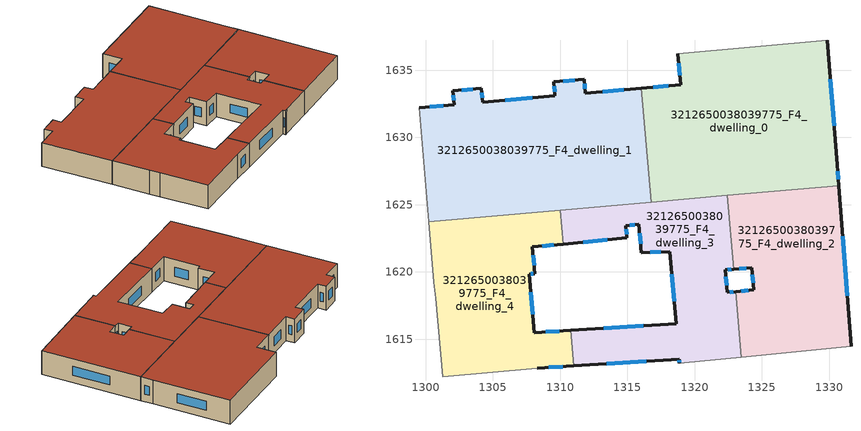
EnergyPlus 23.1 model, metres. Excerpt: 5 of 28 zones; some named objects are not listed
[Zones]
3212650038039775_F4_dwelling_0
 floor to 3212650038039775_F3_dwelling_0 (EU_floor_Construction): 1329.88,1637.21 1330.62,1627.97 1330.73,1626.41 1316.77,1625.18 1316.03,1633.65 1318.95,1633.91 1318.75,1636.23 z12
 wall outside (EU_wall_Construction): 1330.73,1626.41 1330.62,1627.97 1329.88,1637.21 / 1318.75,1636.23 1318.95,1633.91 1316.03,1633.65 z12:15
 wall to 3212650038039775_F4_dwelling_1 (EU_wall_Construction): 1316.03,1633.65 1316.77,1625.18 z12:15
 wall adiabatic (EU_wall_Construction): 1329.88,1637.21 1318.75,1636.23 z12:15
 wall to 3212650038039775_F4_dwelling_2 (EU_wall_Construction): 1322.43,1625.68 1330.73,1626.41 z12:15
 wall to 3212650038039775_F4_dwelling_3 (EU_wall_Construction): 1316.77,1625.18 1322.43,1625.68 z12:15
 window (EU_Window_Construction): 1330.38,1630.87 1330.11,1634.31 / 1330.7,1626.9 1330.65,1627.48 / 1318.04,1633.83 1316.94,1633.73 / 1318.82,1635.5 1318.89,1634.64 z12.94:14.06
 roof outside (EU_roof_Construction): 1330.73,1626.41 1330.62,1627.97 1329.88,1637.21 1318.75,1636.23 1318.95,1633.91 1316.03,1633.65 1316.77,1625.18 z15
3212650038039775_F4_dwelling_1
 floor to 3212650038039775_F3_dwelling_1 (EU_floor_Construction): 1316.03,1633.65 1316.77,1625.18 1300.23,1623.74 1299.51,1632.2 1302.11,1632.43 1302.03,1633.46 1304.15,1633.65 1304.24,1632.62 1309.62,1633.09 1309.53,1634.12 1311.79,1634.32 1311.88,1633.29 z12
 wall outside (EU_wall_Construction): 1316.03,1633.65 1311.88,1633.29 1311.79,1634.32 1309.53,1634.12 1309.62,1633.09 1304.24,1632.62 1304.15,1633.65 1302.03,1633.46 1302.11,1632.43 1299.51,1632.2 z12:15
 wall adiabatic (EU_wall_Construction): 1299.51,1632.2 1300.23,1623.74 z12:15
 wall to 3212650038039775_F4_dwelling_4 (EU_wall_Construction): 1300.23,1623.74 1310.02,1624.59 z12:15
 wall to 3212650038039775_F4_dwelling_3 (EU_wall_Construction): 1310.02,1624.59 1316.77,1625.18 z12:15
 window (EU_Window_Construction): 1304.21,1632.94 1304.18,1633.33 / 1307.93,1632.94 1305.93,1632.76 / 1309.56,1633.8 1309.59,1633.41 / 1311.08,1634.26 1310.24,1634.18 / 1311.85,1633.61 1311.82,1634 / 1314.73,1633.54 1313.18,1633.4 / 1301.3,1632.36 1300.32,1632.27 / 1302.05,1633.14 1302.09,1632.76 / 1303.49,1633.59 1302.69,1633.52 z12.94:14.06
 roof outside (EU_roof_Construction): 1316.77,1625.18 1316.03,1633.65 1311.88,1633.29 1311.79,1634.32 1309.53,1634.12 1309.62,1633.09 1304.24,1632.62 1304.15,1633.65 1302.03,1633.46 1302.11,1632.43 1299.51,1632.2 1300.23,1623.74 z15
3212650038039775_F4_dwelling_2
 floor to 3212650038039775_F3_dwelling_2 (EU_floor_Construction): 1330.73,1626.41 1331.63,1614.47 1323.49,1613.65 1323.06,1618.54 1324.41,1618.65 1324.26,1620.32 1322.91,1620.2 1322.43,1625.68 z12
 wall outside (EU_wall_Construction): 1322.91,1620.2 1324.26,1620.32 1324.41,1618.65 1323.06,1618.54 / 1331.63,1614.47 1330.73,1626.41 z12:15
 wall to 3212650038039775_F4_dwelling_3 (EU_wall_Construction): 1323.06,1618.54 1323.49,1613.65 / 1322.43,1625.68 1322.91,1620.2 z12:15
 wall adiabatic (EU_wall_Construction): 1323.49,1613.65 1331.63,1614.47 z12:15
 window (EU_Window_Construction): 1323.99,1618.62 1323.48,1618.57 / 1324.31,1619.8 1324.36,1619.18 / 1323.34,1620.24 1323.84,1620.28 / 1331.35,1618.21 1331.02,1622.66 z12.94:14.06
 roof outside (EU_roof_Construction): 1331.63,1614.47 1330.73,1626.41 1322.43,1625.68 1322.91,1620.2 1324.26,1620.32 1324.41,1618.65 1323.06,1618.54 1323.49,1613.65 z15
3212650038039775_F4_dwelling_3
 floor to 3212650038039775_F3_dwelling_3 (EU_floor_Construction): 1322.43,1625.68 1322.91,1620.2 1322.27,1620.15 1322.42,1618.48 1323.06,1618.54 1323.49,1613.65 1319.21,1613.22 1318.87,1613.2 1318.85,1613.51 1311.03,1613.01 1310.8,1615.65 1318.62,1616.15 1318.16,1621.5 1316.05,1621.42 1315.86,1623.54 1314.89,1623.45 1314.97,1622.52 1310.24,1622.07 1310.02,1624.59 z12
 wall outside (EU_wall_Construction): 1323.06,1618.54 1322.42,1618.48 1322.27,1620.15 1322.91,1620.2 / 1311.03,1613.01 1318.85,1613.51 1318.87,1613.2 / 1310.24,1622.07 1314.97,1622.52 1314.89,1623.45 1315.86,1623.54 1316.05,1621.42 1318.16,1621.5 1318.62,1616.15 1310.8,1615.65 z12:15
 wall adiabatic (EU_wall_Construction): 1318.87,1613.2 1319.21,1613.22 1323.49,1613.65 z12:15
 wall to 3212650038039775_F4_dwelling_4 (EU_wall_Construction): 1310.8,1615.65 1311.03,1613.01 / 1310.02,1624.59 1310.24,1622.07 z12:15
 window (EU_Window_Construction): 1322.38,1619 1322.32,1619.62 / 1322.86,1618.52 1322.62,1618.5 / 1318.86,1613.41 1318.87,1613.3 / 1313.48,1613.17 1316.4,1613.35 / 1316.17,1615.99 1313.25,1615.81 / 1318.31,1619.83 1318.48,1617.83 / 1316.71,1621.45 1317.5,1621.48 / 1315.92,1622.87 1315.99,1622.08 / 1315.19,1623.48 1315.56,1623.51 / 1314.95,1622.81 1314.91,1623.16 / 1311.72,1622.21 1313.49,1622.38 / 1322.47,1620.16 1322.71,1620.19 z12.94:14.06
 roof outside (EU_roof_Construction): 1323.49,1613.65 1323.06,1618.54 1322.42,1618.48 1322.27,1620.15 1322.91,1620.2 1322.43,1625.68 1310.02,1624.59 1310.24,1622.07 1314.97,1622.52 1314.89,1623.45 1315.86,1623.54 1316.05,1621.42 1318.16,1621.5 1318.62,1616.15 1310.8,1615.65 1311.03,1613.01 1318.85,1613.51 1318.87,1613.2 1319.21,1613.22 z15
3212650038039775_F4_dwelling_4
 floor to 3212650038039775_F3_dwelling_4 (EU_floor_Construction): 1310.02,1624.59 1310.24,1622.07 1307.95,1621.85 1308.12,1619.87 1307.7,1619.83 1308.08,1615.48 1310.8,1615.65 1311.03,1613.01 1308.32,1612.84 1301.27,1612.22 1300.74,1618.02 1300.62,1619.21 1300.23,1623.74 z12
 wall outside (EU_wall_Construction): 1310.8,1615.65 1308.08,1615.48 1307.7,1619.83 1308.12,1619.87 1307.95,1621.85 1310.24,1622.07 / 1308.32,1612.84 1311.03,1613.01 z12:15
 wall adiabatic (EU_wall_Construction): 1300.23,1623.74 1300.62,1619.21 1300.74,1618.02 1301.27,1612.22 1308.32,1612.84 z12:15
 window (EU_Window_Construction): 1308.67,1621.92 1309.52,1622 / 1308.07,1620.49 1308,1621.23 / 1307.83,1619.85 1307.99,1619.86 / 1307.96,1616.84 1307.82,1618.47 / 1309.95,1615.6 1308.94,1615.53 / 1309.17,1612.89 1310.18,1612.96 z12.94:14.06
 roof outside (EU_roof_Construction): 1311.03,1613.01 1310.8,1615.65 1308.08,1615.48 1307.7,1619.83 1308.12,1619.87 1307.95,1621.85 1310.24,1622.07 1310.02,1624.59 1300.23,1623.74 1300.62,1619.21 1300.74,1618.02 1301.27,1612.22 1308.32,1612.84 z15
[Building]
EU S2 Campaign: North Axis=0; Terrain=City; Solar Distribution=FullExterior
[Site:Location]
Vienna: Latitude=48; Longitude=16.5; Time Zone=1; Elevation=183
[SizingPeriod:WeatherFileDays]
AnnualSizingPeriod: Begin Month=1; Begin Day of Month=1; End Month=12; End Day of Month=31; Day of Week for Start Day=Monday; Use Weather File Daylight Saving Period=No; Use Weather File Rain and Snow Indicators=No
[MATERIAL]
EU_InternalMass_Material: Roughness=MediumRough; Thickness=0.1; Conductivity=1; Density=1800; Specific Heat=900; Thermal Absorptance=0.9; Solar Absorptance=0.7; Visible Absorptance=0.7
[MATERIAL:NOMASS] Roughness=MediumRough; Thermal Absorptance=0.9; Solar Absorptance=0.7; Visible Absorptance=0.7
Name | Thermal Resistance
EU_wall_NoMass | 0.914258
EU_roof_NoMass | 0.954009
EU_floor_NoMass | 1.09711
[WINDOWMATERIAL:SIMPLEGLAZINGSYSTEM]
EU_Window_SimpleGlazing: UFactor=2.09642; Solar Heat Gain Coefficient=0.65; Visible Transmittance=0.65
[CONSTRUCTION]
EU_wall_Construction: EU_wall_NoMass
EU_roof_Construction: EU_roof_NoMass
EU_floor_Construction: EU_floor_NoMass
EU_Window_Construction: EU_Window_SimpleGlazing
EU_InternalMass_Construction: EU_InternalMass_Material
[ZONE] Type=1; Multiplier=1; Ceiling Height=autocalculate; Floor Area=autocalculate; Part of Total Floor Area=Yes
Name | Volume
3212650038039775_F4_dwelling_0 | 436.597
3212650038039775_F4_dwelling_1 | 436.581
3212650038039775_F4_dwelling_2 | 291.04
3212650038039775_F4_dwelling_3 | 291.053
3212650038039775_F4_dwelling_4 | 291.046
[INTERNALMASS] Construction=EU_InternalMass_Construction
Name | Zone or ZoneList | Surface Area
3212650038039775_F4_dwelling_0_EU_InternalMass | 3212650038039775_F4_dwelling_0 | 145.532
3212650038039775_F4_dwelling_1_EU_InternalMass | 3212650038039775_F4_dwelling_1 | 145.527
3212650038039775_F4_dwelling_2_EU_InternalMass | 3212650038039775_F4_dwelling_2 | 97.0135
3212650038039775_F4_dwelling_3_EU_InternalMass | 3212650038039775_F4_dwelling_3 | 97.0172
3212650038039775_F4_dwelling_4_EU_InternalMass | 3212650038039775_F4_dwelling_4 | 97.0163
[OTHEREQUIPMENT] Fuel Type=Electricity; Design Level Calculation Method=Watts/Area; Power per Zone Floor Area=1; Fraction Latent=0; Fraction Radiant=0; Fraction Lost=0; Carbon Dioxide Generation Rate=0; EndUse Subcategory=EU_Step8_InternalGains
Name | Zone or ZoneList or Space or SpaceList | Schedule
EU_Step8_InternalGain_3212650038039775_F4_dwelling_0_f000 | 3212650038039775_F4_dwelling_0 | EU_Step8_GainSchedule_3212650038039775_F4_dwelling_0_f000
EU_Step8_InternalGain_3212650038039775_F4_dwelling_1_f000 | 3212650038039775_F4_dwelling_1 | EU_Step8_GainSchedule_3212650038039775_F4_dwelling_1_f000
EU_Step8_InternalGain_3212650038039775_F4_dwelling_2_f000 | 3212650038039775_F4_dwelling_2 | EU_Step8_GainSchedule_3212650038039775_F4_dwelling_2_f000
EU_Step8_InternalGain_3212650038039775_F4_dwelling_3_f000 | 3212650038039775_F4_dwelling_3 | EU_Step8_GainSchedule_3212650038039775_F4_dwelling_3_f000
EU_Step8_InternalGain_3212650038039775_F4_dwelling_4_f000 | 3212650038039775_F4_dwelling_4 | EU_Step8_GainSchedule_3212650038039775_F4_dwelling_4_f000
[ZONEVENTILATION:DESIGNFLOWRATE] Schedule=EU_AlwaysOn; Design Flow Rate Calculation Method=AirChanges/Hour; Air Changes per Hour=0.546891; Ventilation Type=Natural; Fan Pressure Rise=0; Fan Total Efficiency=1; Constant Term Coefficient=1; Temperature Term Coefficient=0; Velocity Term Coefficient=0; Velocity Squared Term Coefficient=0; Minimum Indoor Temperature=-100; Maximum Indoor Temperature=100; Delta Temperature=-100; Minimum Outdoor Temperature=-100; Maximum Outdoor Temperature=100; Maximum Wind Speed=40
Name | Zone or ZoneList or Space or SpaceList
EU_ConstantAir_3212650038039775_F4_dwelling_0 | 3212650038039775_F4_dwelling_0
EU_ConstantAir_3212650038039775_F4_dwelling_1 | 3212650038039775_F4_dwelling_1
EU_ConstantAir_3212650038039775_F4_dwelling_2 | 3212650038039775_F4_dwelling_2
EU_ConstantAir_3212650038039775_F4_dwelling_3 | 3212650038039775_F4_dwelling_3
EU_ConstantAir_3212650038039775_F4_dwelling_4 | 3212650038039775_F4_dwelling_4
[HVACTEMPLATE:ZONE:IDEALLOADSAIRSYSTEM] System Availability Schedule=EU_AlwaysOn; Maximum Heating Supply Air Temperature=50; Minimum Cooling Supply Air Temperature=13; Maximum Heating Supply Air Humidity Ratio=0.0156; Minimum Cooling Supply Air Humidity Ratio=0.0077; Heating Limit=NoLimit; Cooling Limit=NoLimit; Heating Availability Schedule=EU_AlwaysOn; Cooling Availability Schedule=EU_CoolingOff; Dehumidification Control Type=ConstantSensibleHeatRatio; Cooling Sensible Heat Ratio=0.7; Dehumidification Setpoint=60; Humidification Control Type=None; Humidification Setpoint=30; Outdoor Air Method=None; Outdoor Air Flow Rate per Person=0.00944; Outdoor Air Flow Rate per Zone Floor Area=0; Outdoor Air Flow Rate per Zone=0; Demand Controlled Ventilation Type=None; Outdoor Air Economizer Type=NoEconomizer; Heat Recovery Type=None; Sensible Heat Recovery Effectiveness=0.7; Latent Heat Recovery Effectiveness=0.65
Name | Template Thermostat
3212650038039775_F4_dwelling_0 | EU_HeatOnly_3212650038039775_F4_dwelling_0
3212650038039775_F4_dwelling_1 | EU_HeatOnly_3212650038039775_F4_dwelling_1
3212650038039775_F4_dwelling_2 | EU_HeatOnly_3212650038039775_F4_dwelling_2
3212650038039775_F4_dwelling_3 | EU_HeatOnly_3212650038039775_F4_dwelling_3
3212650038039775_F4_dwelling_4 | EU_HeatOnly_3212650038039775_F4_dwelling_4
[SIZING:ZONE] Zone Cooling Design Supply Air Temperature Input Method=SupplyAirTemperature; Zone Cooling Design Supply Air Temperature=13; Zone Heating Design Supply Air Temperature Input Method=SupplyAirTemperature; Zone Heating Design Supply Air Temperature=50; Zone Cooling Design Supply Air Humidity Ratio=0.008; Zone Heating Design Supply Air Humidity Ratio=0.008; Cooling Design Air Flow Method=DesignDay; Cooling Design Air Flow Rate=0; Cooling Minimum Air Flow per Zone Floor Area=0.000762; Cooling Minimum Air Flow=0; Cooling Minimum Air Flow Fraction=0.2; Heating Design Air Flow Method=DesignDay; Heating Design Air Flow Rate=0; Heating Maximum Air Flow per Zone Floor Area=0.002032; Heating Maximum Air Flow=0.141576; Heating Maximum Air Flow Fraction=0.3; Account for Dedicated Outdoor Air System=No; Dedicated Outdoor Air System Control Strategy=NeutralSupplyAir; Dedicated Outdoor Air Low Setpoint Temperature for Design=autosize; Dedicated Outdoor Air High Setpoint Temperature for Design=autosize; Zone Load Sizing Method=Sensible Load Only No Latent Load; Zone Latent Cooling Design Supply Air Humidity Ratio Input Method=HumidityRatioDifference; Zone Cooling Design Supply Air Humidity Ratio Difference=0.005; Zone Latent Heating Design Supply Air Humidity Ratio Input Method=HumidityRatioDifference; Zone Humidification Design Supply Air Humidity Ratio Difference=0.005
3212650038039775_F4_dwelling_0; 3212650038039775_F4_dwelling_1; 3212650038039775_F4_dwelling_2; 3212650038039775_F4_dwelling_3; 3212650038039775_F4_dwelling_4
[SCHEDULE:CONSTANT]
Name | Hourly Value
EU_AlwaysOn | 1
EU_CoolingOff | 0
[SCHEDULE:FILE] Column Number=1; Rows to Skip at Top=0; Number of Hours of Data=8760; Column Separator=Comma; Interpolate to Timestep=No; Minutes per Item=60; Adjust Schedule for Daylight Savings=Yes
Name | File
EU_Step8_GainSchedule_3212650038039775_F4_dwelling_0_f000 | ../../schedules/3212650038039775/3212650038039775_F4_dwelling_0_f000_gain.csv
EU_Step8_GainSchedule_3212650038039775_F4_dwelling_1_f000 | ../../schedules/3212650038039775/3212650038039775_F4_dwelling_1_f000_gain.csv
EU_Step8_GainSchedule_3212650038039775_F4_dwelling_2_f000 | ../../schedules/3212650038039775/3212650038039775_F4_dwelling_2_f000_gain.csv
EU_Step8_GainSchedule_3212650038039775_F4_dwelling_3_f000 | ../../schedules/3212650038039775/3212650038039775_F4_dwelling_3_f000_gain.csv
EU_Step8_GainSchedule_3212650038039775_F4_dwelling_4_f000 | ../../schedules/3212650038039775/3212650038039775_F4_dwelling_4_f000_gain.csv
